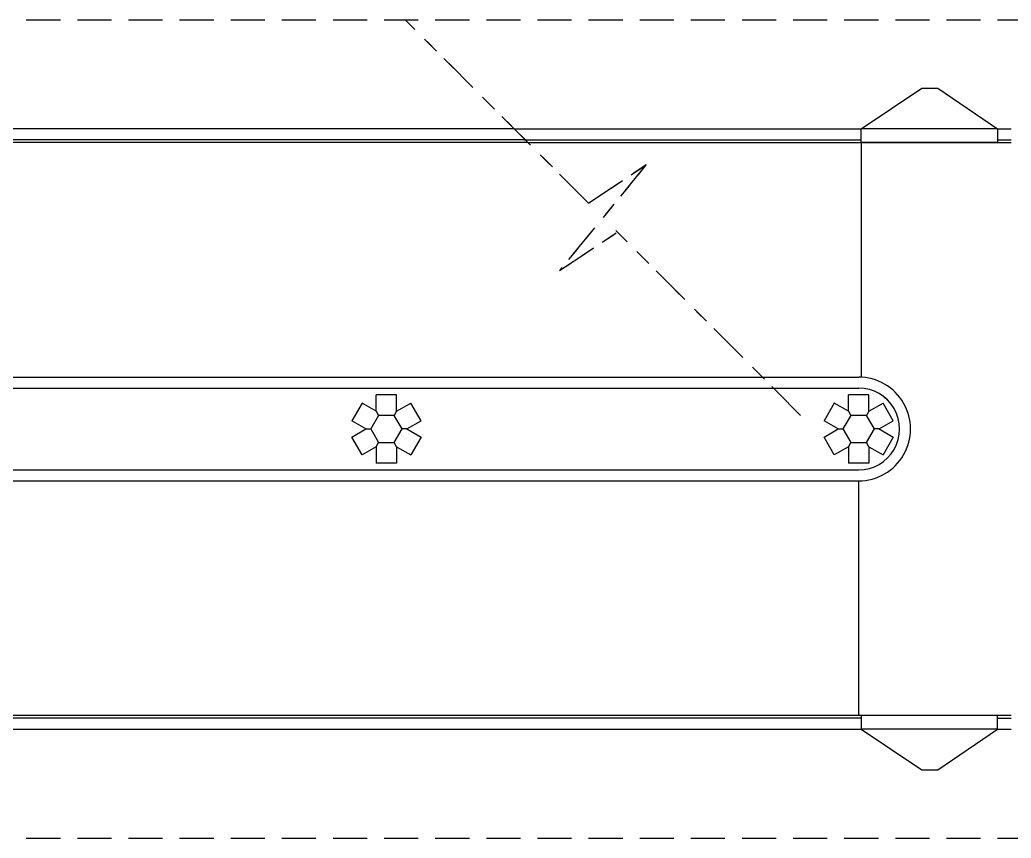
# Model space of a CAD drawing. Header units: millimetres. Extents: x 2686 to 2939, y 1294 to 1441.
# Drawn here: x 2822.32 to 2829.59, y 1323.5 to 1329.5 of the extents above; entities that cross this region are included whole.
import ezdxf

# ---------------------------------------------------------------- set-up
doc = ezdxf.new("R2010")
doc.units = ezdxf.units.MM
doc.linetypes.add('DASHDOT2', pattern=[0.5, 0.25, -0.125, 0, -0.125])
doc.linetypes.add('HIDDEN', pattern=[0.375, 0.25, -0.125])
for name, color, linetype in [('AR-CORRIMAO-guardacorpo-V1', 64, 'Continuous'), ('AR-CORRIMAO-V1', 52, 'Continuous'), ('AR-DASH', 1, 'DASHDOT2'), ('AR-ESTC-V3', 3, 'Continuous'), ('AR-ESTMA-C', 1, 'Continuous'), ('AR-PISO-V1', 1, 'Continuous'), ('AR-PISO-V2', 2, 'Continuous'), ('AR-PROJ', 1, 'HIDDEN'), ('PLAT-CONG', 7, 'Continuous')]:
    doc.layers.add(name, color=color, linetype=linetype)

# ---------------------------------------------------------------- blocks, each defined once
blk = doc.blocks.new('pilar15')
at = {"layer": 'AR-ESTMA-C'}
for p, q in [((0.075, 0.25), (-0.075, 0.25)), ((-0.075, 0.1299), (-0.075, 0.25)), ((0.075, 0.1299), (0.075, 0.25)), ((-0.179, 0.19), (-0.254, 0.06)), ((-0.075, 0.1299), (-0.179, 0.19)), ((0.075, 0.1299), (0.179, 0.19)), ((0.254, 0.06), (0.179, 0.19)), ((-0.075, 0.1299), (-0.0577, 0.1)), ((0.075, 0.1299), (0.0577, 0.1)), ((-0.15, 0), (-0.254, 0.06)), ((-0.254, -0.06), (-0.15, 0)), ((-0.15, 0), (-0.1155, 0)), ((0.15, 0), (0.1155, 0)), ((0.15, 0), (0.254, 0.06)), ((0.15, 0), (0.254, -0.06)), ((-0.179, -0.19), (-0.254, -0.06)), ((0.254, -0.06), (0.179, -0.19)), ((-0.075, -0.1299), (-0.179, -0.19)), ((-0.075, -0.1299), (-0.0577, -0.1)), ((-0.075, -0.1299), (-0.075, -0.25)), ((0.075, -0.1299), (0.0577, -0.1)), ((0.075, -0.1299), (0.179, -0.19)), ((0.075, -0.1299), (0.075, -0.25)), ((0.075, -0.25), (-0.075, -0.25))]:
    blk.add_line(p, q, dxfattribs=at)
blk.add_lwpolyline([(0.0577, 0.1), (-0.0577, 0.1), (-0.1155, 0), (-0.0577, -0.1), (0.0577, -0.1), (0.1155, 0)], close=True, dxfattribs=at)
blk = doc.blocks.new('A$C5F2C59A8')
at = {"layer": 'AR-CORRIMAO-guardacorpo-V1', "ltscale": 0.25}
for p, q in [((43.8811, 17.5001), (34.4263, 17.5001)), ((43.9556, 17.4201), (34.4263, 17.4201)), ((20.4309, 15.6801), (45.7011, 15.6801)), ((20.4263, 15.6001), (45.7811, 15.6001))]:
    blk.add_line(p, q, dxfattribs=at)
at = {"layer": 'AR-CORRIMAO-V1'}
for p, q in [((43.8811, 17.5001), (46.4263, 17.5001)), ((47.4263, 17.5001), (47.5263, 17.5001)), ((43.9556, 17.4201), (46.4263, 17.4201)), ((47.4263, 17.4201), (47.5263, 17.4201)), ((45.7011, 15.6801), (46.4071, 15.6801)), ((45.7811, 15.6001), (46.407, 15.6001)), ((20.4263, 15.0001), (46.407, 15.0001)), ((20.4263, 14.9201), (46.407, 14.9201)), ((46.4263, 13.1801), (34.4263, 13.1801)), ((47.4263, 13.1801), (47.5263, 13.1801)), ((34.4263, 13.1001), (46.4263, 13.1001)), ((47.4263, 13.1001), (47.5263, 13.1001))]:
    blk.add_line(p, q, dxfattribs=at)
for radius, start, end in [(0.38, 269.99844, 90.00156), (0.3, 269.99825, 90.00175)]:
    blk.add_arc((46.4071, 15.3001), radius, start, end, dxfattribs=at)
at = {"layer": 'AR-DASH'}
for p, q in [((44.4251, 16.9561), (43.0811, 18.3)), ((44.8493, 17.2389), (44.2129, 16.4611)), ((44.4251, 16.9561), (44.8493, 17.2389)), ((44.2129, 16.4611), (44.6372, 16.7439)), ((45.9812, 15.4), (44.6259, 16.7552))]:
    blk.add_line(p, q, dxfattribs=at)
at = {"layer": 'AR-ESTC-V3', "ltscale": 0.25}
for p, q in [((46.4263, 17.5001), (46.869, 17.8001)), ((46.869, 17.8001), (46.9874, 17.8001)), ((46.9874, 17.8001), (47.4263, 17.5001)), ((47.4263, 17.5001), (46.4263, 17.5001)), ((46.4263, 17.4001), (46.4263, 17.5001)), ((47.4263, 17.5001), (47.4263, 17.4001)), ((47.4263, 17.4001), (46.4263, 17.4001)), ((47.4263, 13.2001), (46.4263, 13.2001)), ((46.4263, 13.2001), (46.4263, 13.1001)), ((47.4263, 13.1001), (47.4263, 13.2001)), ((47.4263, 13.1001), (46.4263, 13.1001)), ((46.4263, 13.1001), (46.869, 12.8001)), ((46.9874, 12.8001), (47.4263, 13.1001)), ((46.869, 12.8001), (46.9874, 12.8001))]:
    blk.add_line(p, q, dxfattribs=at)
at = {"layer": 'AR-PISO-V1'}
blk.add_line((47.5247, 13.2001), (20.4263, 13.2), dxfattribs=at)
at = {"layer": 'AR-PISO-V2'}
for p, q in [((43.9811, 17.4001), (20.4263, 17.4001)), ((43.9811, 17.4001), (47.5263, 17.4001)), ((46.4263, 17.4001), (46.4263, 15.68)), ((46.4071, 13.2001), (46.4071, 14.9201))]:
    blk.add_line(p, q, dxfattribs=at)
at = {"layer": 'AR-PROJ'}
for p, q in [((20.4263, 18.3), (48.1391, 18.3)), ((20.4263, 12.3), (48.1391, 12.3))]:
    blk.add_line(p, q, dxfattribs=at)
at = {"layer": 'AR-ESTMA-C', "ltscale": 0.25}
for p in [(42.943, 15.3001), (46.4071, 15.3001)]:
    blk.add_blockref('pilar15', p, dxfattribs=at)
blk = doc.blocks.new('A$C63644613')
at = {"layer": 'AR-CORRIMAO-guardacorpo-V1', "ltscale": 0.25}
for p, q in [((39.0311, 11.7419), (29.5763, 11.7419)), ((39.1056, 11.6619), (29.5763, 11.6619)), ((15.5809, 9.9219), (40.8511, 9.9219)), ((15.5763, 9.8419), (40.9311, 9.8419))]:
    blk.add_line(p, q, dxfattribs=at)
at = {"layer": 'AR-CORRIMAO-V1'}
for p, q in [((39.0311, 11.7419), (41.5763, 11.7419)), ((42.5763, 11.7419), (42.6763, 11.7419)), ((39.1056, 11.6619), (41.5763, 11.6619)), ((42.5763, 11.6619), (42.6763, 11.6619)), ((40.8511, 9.9219), (41.5571, 9.9219)), ((40.9311, 9.8419), (41.5571, 9.8419)), ((15.5763, 9.2419), (41.5571, 9.2419)), ((15.5763, 9.1619), (41.5571, 9.1619)), ((41.5763, 7.4219), (29.5763, 7.4219)), ((42.5763, 7.4219), (42.6763, 7.4219)), ((29.5763, 7.3419), (41.5763, 7.3419)), ((42.5763, 7.3419), (42.6763, 7.3419))]:
    blk.add_line(p, q, dxfattribs=at)
for radius, start, end in [(0.38, 269.99844, 90.00156), (0.3, 269.99825, 90.00175)]:
    blk.add_arc((41.5571, 9.5419), radius, start, end, dxfattribs=at)
at = {"layer": 'AR-DASH', "ltscale": 0.025}
for p, q in [((39.5751, 11.1979), (38.2311, 12.5419)), ((39.9993, 11.4807), (39.3629, 10.7029)), ((39.5751, 11.1979), (39.9993, 11.4807)), ((39.3629, 10.7029), (39.7872, 10.9858)), ((41.1312, 9.6418), (39.7759, 10.997))]:
    blk.add_line(p, q, dxfattribs=at)
at = {"layer": 'AR-ESTC-V3', "ltscale": 0.25}
for p, q in [((41.5763, 11.7419), (42.019, 12.0419)), ((42.019, 12.0419), (42.1375, 12.0419)), ((42.1375, 12.0419), (42.5763, 11.7419)), ((42.5763, 11.7419), (41.5763, 11.7419)), ((41.5763, 11.6419), (41.5763, 11.7419)), ((42.5763, 11.7419), (42.5763, 11.6419)), ((42.5763, 11.6419), (41.5763, 11.6419)), ((42.5763, 7.4419), (41.5763, 7.4419)), ((41.5763, 7.4419), (41.5763, 7.3419)), ((42.5763, 7.3419), (42.5763, 7.4419)), ((42.5763, 7.3419), (41.5763, 7.3419)), ((41.5763, 7.3419), (42.019, 7.0419)), ((42.1375, 7.0419), (42.5763, 7.3419)), ((42.019, 7.0419), (42.1375, 7.0419))]:
    blk.add_line(p, q, dxfattribs=at)
at = {"layer": 'AR-PISO-V1'}
blk.add_line((42.6748, 7.4419), (15.5763, 7.4419), dxfattribs=at)
at = {"layer": 'AR-PISO-V2'}
for p, q in [((39.1311, 11.6419), (15.5763, 11.6419)), ((39.1311, 11.6419), (42.6763, 11.6419)), ((41.5763, 11.6419), (41.5763, 9.9219)), ((41.5571, 7.4419), (41.5571, 9.1619))]:
    blk.add_line(p, q, dxfattribs=at)
at = {"layer": 'AR-PROJ'}
for p, q in [((15.5763, 12.5419), (43.2891, 12.5419)), ((15.5763, 6.5419), (43.2891, 6.5419))]:
    blk.add_line(p, q, dxfattribs=at)
at = {"layer": 'AR-ESTMA-C', "ltscale": 0.25}
for p in [(38.093, 9.5419), (41.5571, 9.5419)]:
    blk.add_blockref('pilar15', p, dxfattribs=at)
blk = doc.blocks.new('A$C53EB3577')
at = {"layer": 'AR-CORRIMAO-guardacorpo-V1', "ltscale": 0.25}
for p, q in [((39.0311, 20.2), (29.5763, 20.2)), ((39.1056, 20.12), (29.5763, 20.12)), ((15.5809, 18.38), (40.8511, 18.38)), ((15.5763, 18.3), (40.9311, 18.3))]:
    blk.add_line(p, q, dxfattribs=at)
at = {"layer": 'AR-CORRIMAO-V1'}
for p, q in [((39.0311, 20.2), (41.5763, 20.2)), ((42.5763, 20.2), (42.6763, 20.2)), ((39.1056, 20.12), (41.5763, 20.12)), ((42.5763, 20.12), (42.6763, 20.12)), ((40.8511, 18.38), (41.5571, 18.38)), ((40.9311, 18.3), (41.5571, 18.3)), ((15.5763, 17.7), (41.5571, 17.7)), ((15.5763, 17.62), (41.5571, 17.62)), ((41.5763, 15.88), (29.5763, 15.88)), ((42.5763, 15.88), (42.6763, 15.88)), ((29.5763, 15.8), (41.5763, 15.8)), ((42.5763, 15.8), (42.6763, 15.8))]:
    blk.add_line(p, q, dxfattribs=at)
for radius, start, end in [(0.38, 269.99844, 90.00156), (0.3, 269.99825, 90.00175)]:
    blk.add_arc((41.5571, 18), radius, start, end, dxfattribs=at)
at = {"layer": 'AR-DASH', "ltscale": 0.025}
for p, q in [((39.5751, 19.656), (38.2311, 21)), ((39.9993, 19.9389), (39.3629, 19.161)), ((39.5751, 19.656), (39.9993, 19.9389)), ((39.3629, 19.161), (39.7872, 19.4439)), ((41.1312, 18.0999), (39.7759, 19.4552))]:
    blk.add_line(p, q, dxfattribs=at)
at = {"layer": 'AR-ESTC-V3', "ltscale": 0.25}
for p, q in [((41.5763, 20.2), (42.019, 20.5)), ((42.019, 20.5), (42.1375, 20.5)), ((42.1375, 20.5), (42.5763, 20.2)), ((42.5763, 20.2), (41.5763, 20.2)), ((41.5763, 20.1), (41.5763, 20.2)), ((42.5763, 20.2), (42.5763, 20.1)), ((42.5763, 20.1), (41.5763, 20.1)), ((42.5763, 15.9), (41.5763, 15.9)), ((41.5763, 15.9), (41.5763, 15.8)), ((42.5763, 15.8), (42.5763, 15.9)), ((42.5763, 15.8), (41.5763, 15.8)), ((41.5763, 15.8), (42.019, 15.5)), ((42.1375, 15.5), (42.5763, 15.8)), ((42.019, 15.5), (42.1375, 15.5))]:
    blk.add_line(p, q, dxfattribs=at)
at = {"layer": 'AR-PISO-V1'}
blk.add_line((42.6748, 15.9), (15.5763, 15.9), dxfattribs=at)
at = {"layer": 'AR-PISO-V2'}
for p, q in [((39.1311, 20.1), (15.5763, 20.1)), ((39.1311, 20.1), (42.6763, 20.1)), ((41.5763, 20.1), (41.5763, 18.38)), ((41.5571, 15.9), (41.5571, 17.62))]:
    blk.add_line(p, q, dxfattribs=at)
at = {"layer": 'AR-PROJ'}
for p, q in [((15.5763, 21), (43.2891, 21)), ((15.5763, 15), (43.2891, 15))]:
    blk.add_line(p, q, dxfattribs=at)
at = {"layer": 'AR-ESTMA-C', "ltscale": 0.25}
for p in [(38.093, 18), (41.5571, 18)]:
    blk.add_blockref('pilar15', p, dxfattribs=at)

msp = doc.modelspace()

# ---------------------------------------------------------------- block references
at = {"layer": 'PLAT-CONG'}
for name, p in [('A$C5F2C59A8', (2782.0656, 1311.2043)), ('A$C63644613', (2786.9156, 1316.9624)), ('A$C53EB3577', (2786.9156, 1308.5043))]:
    msp.add_blockref(name, p, dxfattribs=at)

doc.saveas('drawing.dxf')
